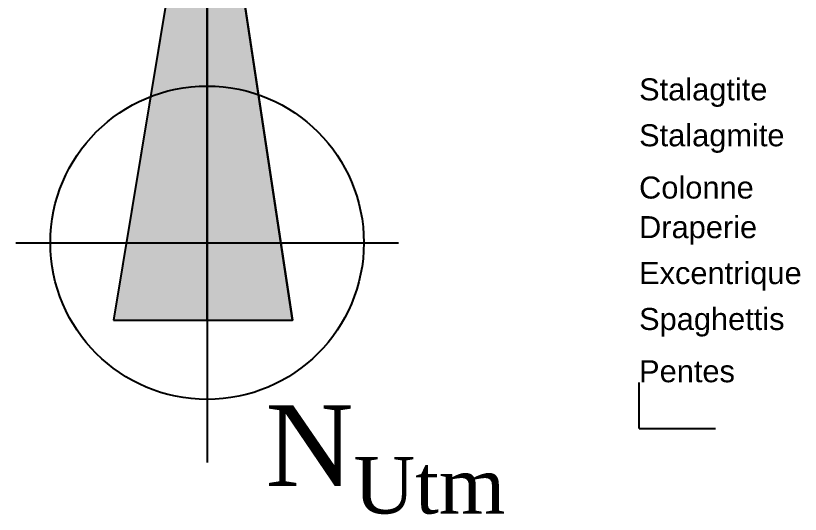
# Model space of a CAD drawing. Header units: metres. Extents: x -231 to 724, y -201 to 398.
# Drawn here: x -131.9 to -29.4, y -34.6 to 30.5 of the extents above; entities that cross this region are included whole.
import ezdxf

# ---------------------------------------------------------------- set-up
doc = ezdxf.new("R2010")
doc.units = ezdxf.units.M
doc.header["$MEASUREMENT"] = 0
doc.layers.add("Blocs - Courant d'air", color=204, linetype='Continuous')
doc.layers.add('Blocs - Echelle', color=250, linetype='Continuous')

# ---------------------------------------------------------------- blocks, each defined once
blk = doc.blocks.new('Nord Utm')
at = {"layer": 'Blocs - Echelle'}
h = blk.add_hatch(color=256, dxfattribs=at)
h.dxf.hatch_style = 1
h.paths.add_polyline_path([(-12.23, -10.1), (0, -10.1), (0, 63.78)])
edge = h.paths.add_edge_path()
edge.add_line((-25, 0), (25, 0))
h = blk.add_hatch(color=255, dxfattribs=at)
h.paths.add_polyline_path([(6.72, 19.34, 0.083816), (0, 20.47), (0, 0), (9.64, 0)])
h.paths.add_polyline_path([(11.17, -10.1), (9.64, 0), (0, 0), (0, -10.1)])
h.paths.add_polyline_path([(0, 63.78), (0, 20.47, -0.083816), (6.72, 19.34)])
for p, q in [((0, 63.78), (-12.23, -10.1)), ((0, 63.78), (-12.23, -10.1)), ((0, 63.78), (0, -28.7)), ((0, 63.78), (11.17, -10.1)), ((0, -10.1), (0, 63.78)), ((-25, 0), (25, 0))]:
    blk.add_line(p, q, dxfattribs=at)
blk.add_lwpolyline([(-12.23, -10.1), (0, -10.1), (0, 63.78), (-12.23, -10.1)], dxfattribs=at)
blk.add_lwpolyline([(0, 63.78), (0, -10.1), (11.17, -10.1)], close=True, dxfattribs=at)
blk.add_circle((0, 0), 20.47, dxfattribs=at)
at = {"layer": 'Blocs - Echelle', "insert": (7.64, -21.26), "char_height": 10.5368, "width": 44.1871, "attachment_point": 1}
blk.add_mtext('\\A1;{\\fTimes New Roman|b0|i0|c0|p18;N\\H0.7x;\\S^ Utm;}', dxfattribs=at)

msp = doc.modelspace()

# ---------------------------------------------------------------- linework, layer by layer
at = {"layer": 'Blocs - Echelle'}
for q in [(-50.46, -17.41), (-40.46, -23.41)]:
    msp.add_line((-50.46, -23.41), q, dxfattribs=at)

# ---------------------------------------------------------------- block references
at = {"layer": "Blocs - Courant d'air", "color": 255}
msp.add_blockref('Nord Utm', (-106.88, 0.86), dxfattribs=at)

# ---------------------------------------------------------------- texts
at = {"layer": 'Blocs - Echelle', "char_height": 2.8787, "attachment_point": 7}
for s, insert in [('\\fArial|b0|i0|c0|p34;\\W1;Stalagtite', (-50.46, 18.59)), ('\\fArial|b0|i0|c0|p34;\\W1;Stalagmite', (-50.46, 12.59)), ('\\fArial|b0|i0|c0|p34;\\W1;Colonne', (-50.46, 6.59)), ('\\fArial|b0|i0|c0|p34;\\W1;Draperie', (-50.46, 0.59)), ('\\fArial|b0|i0|c0|p34;\\W1;Excentrique', (-50.46, -5.41)), ('\\fArial|b0|i0|c0|p34;\\W1;Spaghettis', (-50.46, -11.41)), ('{\\fArial|b0|i0|c0|p34;Pentes}', (-50.46, -17.41))]:
    msp.add_mtext(s, dxfattribs=dict(at, insert=insert))

doc.saveas('drawing.dxf')
